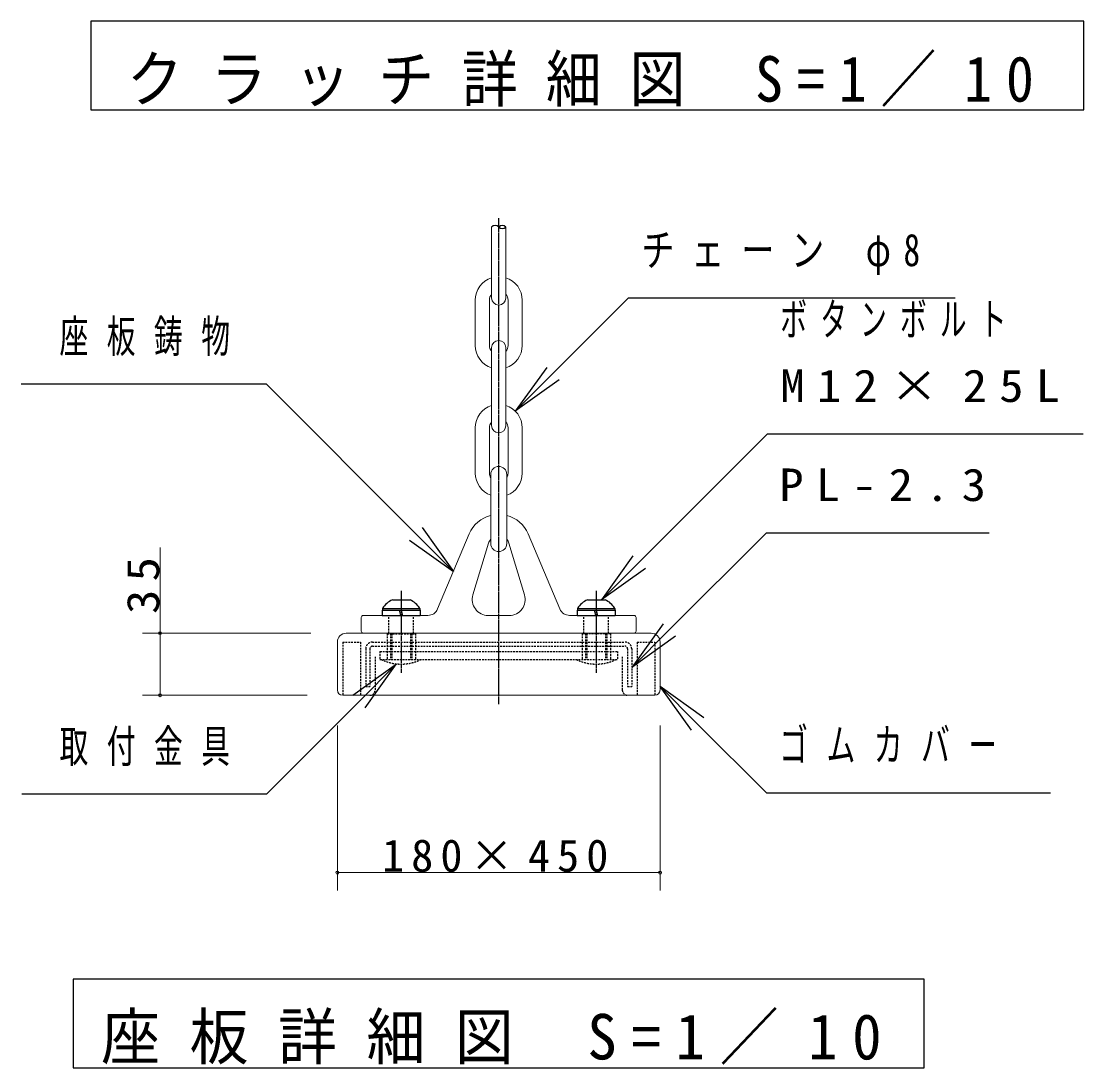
# Model space of a CAD drawing. Units: millimetres, scale not verified, with parts at other scales. Extents: x -35408 to 0, y -49934 to 13350.
# Drawn here: x -13023 to -10027, y 7135 to 10085 of the extents above; entities that cross this region are included whole.
import ezdxf

# ---------------------------------------------------------------- set-up
doc = ezdxf.new("R2010")
doc.units = ezdxf.units.MM
doc.linetypes.add('USER2', pattern=[6, 3, -1, 1, -1])
doc.linetypes.add('USER4', pattern=[8, 5, -3])
doc.layers.add('線', color=2, linetype='Continuous', lineweight=25)
doc.layers.add('補助', color=2, linetype='Continuous', lineweight=25)
doc.styles.add('ＭＳ ゴシック', font='')
doc.styles.get('ＭＳ ゴシック').set_extended_font_data('MS Gothic')

# ---------------------------------------------------------------- blocks, each defined once
blk = doc.blocks.new('dimension_origin')
at = {"color": 0, "linetype": 'Continuous', "lineweight": -2}
blk.add_circle((0, 0), 1.25, dxfattribs=at)

msp = doc.modelspace()

# ---------------------------------------------------------------- linework, layer by layer
at = {"layer": '線', "color": 20, "linetype": 'USER2'}
for p, q in [((-11676.702, 8160.035), (-11676.702, 9530.035)), ((-11951.702, 8479.035), (-11951.702, 8247.865)), ((-11401.702, 8479.035), (-11401.702, 8247.865))]:
    msp.add_line(p, q, dxfattribs=at)
at = {"layer": '線', "color": 7, "lineweight": 13}
for p, q in [((-11696.702, 9505.035), (-11696.702, 9305.035)), ((-11656.702, 9505.035), (-11656.702, 9305.035)), ((-11742.952, 9171.285), (-11742.952, 9298.785)), ((-11702.952, 9171.285), (-11702.952, 9298.785)), ((-11650.452, 9171.285), (-11650.452, 9298.785)), ((-11610.452, 9171.285), (-11610.452, 9298.785)), ((-11696.702, 9165.035), (-11696.702, 8945.035)), ((-11656.702, 9165.035), (-11656.702, 8945.035)), ((-11742.952, 8811.285), (-11742.952, 8938.785)), ((-11702.952, 8811.285), (-11702.952, 8938.785)), ((-11650.452, 8811.285), (-11650.452, 8938.785)), ((-11610.452, 8811.285), (-11610.452, 8938.785)), ((-11699.202, 8807.535), (-11699.202, 8612.535)), ((-11654.202, 8807.535), (-11654.202, 8612.535)), ((-11848.963, 8428.369), (-11759.618, 8640.034)), ((-11504.44, 8428.369), (-11593.786, 8640.034)), ((-11749.484, 8468.066), (-11705.416, 8613.723)), ((-11603.919, 8468.066), (-11647.987, 8613.723)), ((-12064.202, 8404.035), (-12064.202, 8366.035)), ((-12058.202, 8410.035), (-11876.602, 8410.035)), ((-11706.412, 8410.035), (-11646.991, 8410.035)), ((-11295.202, 8410.035), (-11476.802, 8410.035)), ((-11289.202, 8404.035), (-11289.202, 8366.035)), ((-12131.702, 8335.035), (-12131.702, 8200.035)), ((-12106.702, 8360.035), (-11246.702, 8360.035)), ((-12058.202, 8360.035), (-11295.202, 8360.035)), ((-11221.702, 8335.035), (-11221.702, 8200.035)), ((-12116.702, 8185.035), (-11236.702, 8185.035))]:
    msp.add_line(p, q, dxfattribs=at)
at = {"layer": '線'}
for p, q in [((-11976.702, 8454.035), (-11926.702, 8454.035)), ((-11426.702, 8454.035), (-11376.702, 8454.035)), ((-12005.452, 8425.035), (-11897.952, 8425.035)), ((-12005.452, 8425.035), (-12005.452, 8410.035)), ((-12004.202, 8430.035), (-12004.202, 8425.035)), ((-12004.202, 8430.035), (-11899.202, 8430.035)), ((-12004.202, 8425.035), (-11899.202, 8425.035)), ((-11952.539, 8410.035), (-11956.558, 8425.035)), ((-11946.845, 8410.035), (-11950.864, 8425.035)), ((-11899.202, 8430.035), (-11899.202, 8425.035)), ((-11897.952, 8425.035), (-11897.952, 8410.035)), ((-11455.452, 8425.035), (-11347.952, 8425.035)), ((-11455.452, 8425.035), (-11455.452, 8410.035)), ((-11454.202, 8430.035), (-11454.202, 8425.035)), ((-11454.202, 8430.035), (-11349.202, 8430.035)), ((-11454.202, 8425.035), (-11349.202, 8425.035)), ((-11402.539, 8410.035), (-11406.558, 8425.035)), ((-11396.845, 8410.035), (-11400.864, 8425.035)), ((-11349.202, 8430.035), (-11349.202, 8425.035)), ((-11347.952, 8425.035), (-11347.952, 8410.035)), ((-12005.452, 8410.035), (-11897.952, 8410.035)), ((-11455.452, 8410.035), (-11347.952, 8410.035))]:
    msp.add_line(p, q, dxfattribs=at)
at = {"layer": '線', "color": 4, "linetype": 'USER4'}
for p, q in [((-11986.702, 8360.035), (-11986.702, 8410.035)), ((-11916.702, 8360.035), (-11916.702, 8410.035)), ((-11436.702, 8360.035), (-11436.702, 8410.035)), ((-11366.702, 8360.035), (-11366.702, 8410.035)), ((-12116.702, 8335.035), (-12066.702, 8335.035)), ((-12116.702, 8335.035), (-12116.702, 8185.035)), ((-12066.702, 8335.035), (-12066.702, 8185.035)), ((-12032.702, 8335.035), (-11320.702, 8335.035)), ((-11991.702, 8358.535), (-11991.702, 8308.535)), ((-11991.702, 8358.535), (-11911.702, 8358.535)), ((-11981.702, 8358.535), (-11981.702, 8286.035)), ((-11978.317, 8358.535), (-11978.317, 8286.035)), ((-11925.087, 8358.535), (-11925.087, 8286.035)), ((-11921.702, 8358.535), (-11921.702, 8286.035)), ((-11911.702, 8358.535), (-11911.702, 8308.535)), ((-11361.702, 8358.535), (-11441.702, 8358.535)), ((-11441.702, 8358.535), (-11441.702, 8308.535)), ((-11431.702, 8358.535), (-11431.702, 8286.035)), ((-11428.317, 8358.535), (-11428.317, 8286.035)), ((-11375.087, 8358.535), (-11375.087, 8286.035)), ((-11371.702, 8358.535), (-11371.702, 8286.035)), ((-11361.702, 8358.535), (-11361.702, 8308.535)), ((-11286.702, 8335.035), (-11236.702, 8335.035)), ((-11286.702, 8335.035), (-11286.702, 8185.035)), ((-11236.702, 8335.035), (-11236.702, 8185.035)), ((-12051.702, 8316.035), (-12051.702, 8210.035)), ((-12040.202, 8316.035), (-12040.202, 8210.035)), ((-12032.702, 8323.535), (-11320.702, 8323.535)), ((-12011.702, 8308.535), (-11341.702, 8308.535)), ((-12011.702, 8308.535), (-12011.702, 8286.035)), ((-11991.702, 8308.535), (-11991.702, 8286.035)), ((-11911.702, 8308.535), (-11911.702, 8286.035)), ((-11441.702, 8308.535), (-11441.702, 8286.035)), ((-11361.702, 8308.535), (-11361.702, 8286.035)), ((-11341.702, 8308.535), (-11341.702, 8286.035)), ((-11313.202, 8316.035), (-11313.202, 8210.035)), ((-11301.702, 8316.035), (-11301.702, 8210.035)), ((-12025.202, 8293.535), (-12025.202, 8200.035)), ((-12011.702, 8286.035), (-11341.702, 8286.035)), ((-11328.202, 8293.535), (-11328.202, 8200.035)), ((-12051.702, 8210.035), (-12040.202, 8210.035)), ((-11313.202, 8210.035), (-11301.702, 8210.035))]:
    msp.add_line(p, q, dxfattribs=at)
at = {"layer": '線'}
for centre, radius, start, end in [((-11686.702, 9494.535), 14.5, 46.39718, 133.60282), ((-11666.702, 9494.535), 14.5, 46.39718, 133.60282), ((-11666.702, 9515.535), 14.5, 226.39718, 313.60282), ((-11951.702, 8397.634), 61.693, 113.90552, 148.31866), ((-11951.702, 8397.634), 61.693, 31.68134, 66.09448), ((-11401.702, 8397.634), 61.693, 113.90552, 148.31866), ((-11401.702, 8397.634), 61.693, 31.68134, 66.09448)]:
    msp.add_arc(centre, radius, start, end, dxfattribs=at)
at = {"layer": '線', "color": 7, "lineweight": 13}
for centre, radius, start, end in [((-11676.702, 9298.785), 66.25, 107.57096, 180), ((-11676.702, 9298.785), 66.25, 0, 72.42904), ((-11676.702, 9298.785), 26.25, 139.63241, 180), ((-11676.702, 9305.035), 20, 180, 0), ((-11676.702, 9298.785), 26.25, 0, 40.36759), ((-11676.702, 9171.285), 66.25, 180, 252.42904), ((-11676.702, 9171.285), 26.25, 180, 220.36759), ((-11676.702, 9165.035), 20, 0, 180), ((-11676.702, 9171.285), 26.25, 319.63241, 0), ((-11676.702, 9171.285), 66.25, 287.57096, 0), ((-11676.702, 8938.785), 66.25, 107.57096, 180), ((-11676.702, 8938.785), 66.25, 0, 72.42904), ((-11676.702, 8938.785), 26.25, 139.63241, 180), ((-11676.702, 8945.035), 20, 180, 0), ((-11676.702, 8938.785), 26.25, 0, 40.36759), ((-11676.702, 8811.285), 66.25, 180, 250.14611), ((-11676.702, 8811.285), 26.25, 180, 211.00272), ((-11676.702, 8807.535), 22.5, 0, 180), ((-11676.702, 8811.285), 26.25, 328.99728, 0), ((-11676.702, 8811.285), 66.25, 289.85389, 0), ((-11676.702, 8605.035), 90, 104.47751, 157.1151), ((-11676.702, 8605.035), 90, 22.8849, 75.52249), ((-11676.702, 8605.035), 30, 138.59038, 163.16699), ((-11676.702, 8612.535), 22.5, 180, 0), ((-11676.702, 8605.035), 30, 16.83301, 41.40962), ((-11706.412, 8455.035), 45, 163.16699, 270), ((-11646.991, 8455.035), 45, 270, 16.83301), ((-11876.602, 8440.035), 30, 270, 337.1151), ((-11476.802, 8440.035), 30, 202.8849, 270), ((-12058.202, 8404.035), 6, 90, 180), ((-11295.202, 8404.035), 6, 0, 90), ((-12058.202, 8366.035), 6, 180, 270), ((-11295.202, 8366.035), 6, 270, 0), ((-12106.702, 8335.035), 25, 90, 180), ((-11246.702, 8335.035), 25, 0, 90), ((-12116.702, 8200.035), 15, 180, 270), ((-11236.702, 8200.035), 15, 270, 0)]:
    msp.add_arc(centre, radius, start, end, dxfattribs=at)
at = {"layer": '線', "color": 4, "linetype": 'USER4'}
for centre, radius, start, end in [((-12032.702, 8316.035), 19, 90, 180), ((-11320.702, 8316.035), 19, 0, 90), ((-12032.702, 8316.035), 7.5, 90, 180), ((-11320.702, 8316.035), 7.5, 0, 90), ((-11951.702, 8399.575), 126.71, 243.64531, 296.35469), ((-11401.702, 8399.575), 126.71, 243.64531, 296.35469), ((-12040.202, 8200.035), 15, 270, 0), ((-11313.202, 8200.035), 15, 180, 270)]:
    msp.add_arc(centre, radius, start, end, dxfattribs=at)
at = {"layer": '補助'}
for p, q in [((-11523.79, 9091.697), (-11310.452, 9305.035)), ((-11310.452, 9305.035), (-11260.452, 9305.035)), ((-11260.452, 9305.035), (-10389.608, 9305.035)), ((-11541.468, 9109.375), (-11629.856, 8985.631)), ((-11629.856, 8985.631), (-11523.79, 9091.697)), ((-12381.702, 9061.613), (-13023.349, 9061.613)), ((-12331.702, 9061.613), (-12381.702, 9061.613)), ((-11910.356, 8640.268), (-12331.702, 9061.613)), ((-11506.112, 9074.019), (-11629.856, 8985.631)), ((-11280.636, 8560.101), (-10918.55, 8922.187)), ((-10918.55, 8922.187), (-10868.55, 8922.187)), ((-10868.55, 8922.187), (-10028.726, 8922.187)), ((-11804.29, 8534.202), (-11910.356, 8640.268)), ((-11892.679, 8657.945), (-11804.29, 8534.202)), ((-11195.636, 8369.101), (-10921.702, 8643.035)), ((-10921.702, 8643.035), (-10871.702, 8643.035)), ((-10871.702, 8643.035), (-10293.487, 8643.035)), ((-11928.034, 8622.59), (-11804.29, 8534.202)), ((-11298.313, 8577.779), (-11386.702, 8454.035)), ((-11386.702, 8454.035), (-11280.636, 8560.101)), ((-11262.958, 8542.423), (-11386.702, 8454.035)), ((-11213.313, 8386.779), (-11301.702, 8263.035)), ((-11301.702, 8263.035), (-11195.636, 8369.101)), ((-11177.958, 8351.423), (-11301.702, 8263.035)), ((-12088.396, 8185.061), (-11964.714, 8273.535)), ((-11964.714, 8273.535), (-12070.706, 8167.395)), ((-12053.016, 8149.73), (-11964.714, 8273.535)), ((-11133.313, 8086.291), (-11221.702, 8210.035)), ((-11097.958, 8121.647), (-11221.702, 8210.035)), ((-11221.702, 8210.035), (-11115.636, 8103.969)), ((-12070.706, 8167.395), (-12331.702, 7906.035)), ((-11115.636, 8103.969), (-10921.702, 7910.035)), ((-12381.702, 7906.035), (-13022.071, 7906.035)), ((-12331.702, 7906.035), (-12381.702, 7906.035)), ((-10921.702, 7910.035), (-10871.702, 7910.035)), ((-10871.702, 7910.035), (-10120.114, 7910.035))]:
    msp.add_line(p, q, dxfattribs=at)
at = {"layer": '補助', "lineweight": 13}
for p, q in [((-12631.702, 8185.035), (-12631.702, 8601.226)), ((-12206.702, 8360.035), (-12681.702, 8360.035)), ((-12216.702, 8185.035), (-12681.702, 8185.035)), ((-12131.702, 8100.035), (-12131.702, 7635.035)), ((-11221.702, 8100.035), (-11221.702, 7635.035)), ((-11221.702, 7685.035), (-12131.702, 7685.035))]:
    msp.add_line(p, q, dxfattribs=at)
at = {"layer": '補助'}
for points in [[(-12826.702, 10085.035), (-12826.702, 9835.035), (-10026.702, 9835.035), (-10026.702, 10085.035)], [(-12876.702, 7385.035), (-12876.702, 7135.035), (-10476.702, 7135.035), (-10476.702, 7385.035)]]:
    msp.add_lwpolyline(points, close=True, dxfattribs=at)

# ---------------------------------------------------------------- block references
at = {"layer": '補助', "lineweight": 13, "xscale": 3.33, "yscale": 3.33}
for p, rotation in [((-12631.702, 8360.035), 270), ((-12631.702, 8185.035), 90), ((-11221.702, 7685.035), 180)]:
    msp.add_blockref('dimension_origin', p, dxfattribs=dict(at, rotation=rotation))
msp.add_blockref('dimension_origin', (-12131.702, 7685.035), dxfattribs=at)

# ---------------------------------------------------------------- texts
at = {"layer": '補助', "style": 'ＭＳ ゴシック'}
for s, insert, char_height, attachment_point in [('\\T1.5;\\W0.9;クラッチ詳細図\\~S=1／10', (-11426.702, 9843.368), 128.3, 8), ('\\T1.5;\\W0.75;チェーン\\~φ8', (-11274.202, 9486.285), 91.64, 1), ('\\T1.5;\\W0.6;ボタンボルト', (-10882.3, 9290.937), 91.64, 1), ('\\T1.64;\\W0.65;座板鋳物', (-12915.452, 9242.863), 91.64, 1), ('\\T1.5;\\W1.1;M12×25L', (-10882.3, 9103.437), 91.64, 1), ('\\T1.5;\\W1.1;PL-2.3', (-10885.452, 8824.285), 91.64, 1), ('\\T1.64;\\W0.65;取付金具', (-12915.452, 8087.285), 91.64, 1), ('\\T1.64;\\W0.65;ゴムカバー', (-10885.452, 8091.285), 91.64, 1), ('\\T1.32;180×450', (-11676.702, 7686.035), 91.64, 8), ('\\T1.5;\\W0.95;座板詳細図\\~S=1／10', (-11676.702, 7143.368), 128.3, 8)]:
    msp.add_mtext(s, dxfattribs=dict(at, insert=insert, char_height=char_height, attachment_point=attachment_point))
at = {"layer": '補助', "insert": (-12632.702, 8505.988), "char_height": 91.64, "attachment_point": 8, "rotation": 90, "style": 'ＭＳ ゴシック'}
msp.add_mtext('\\T1.34;\\W1.1;35', dxfattribs=at)

doc.saveas('drawing.dxf')
